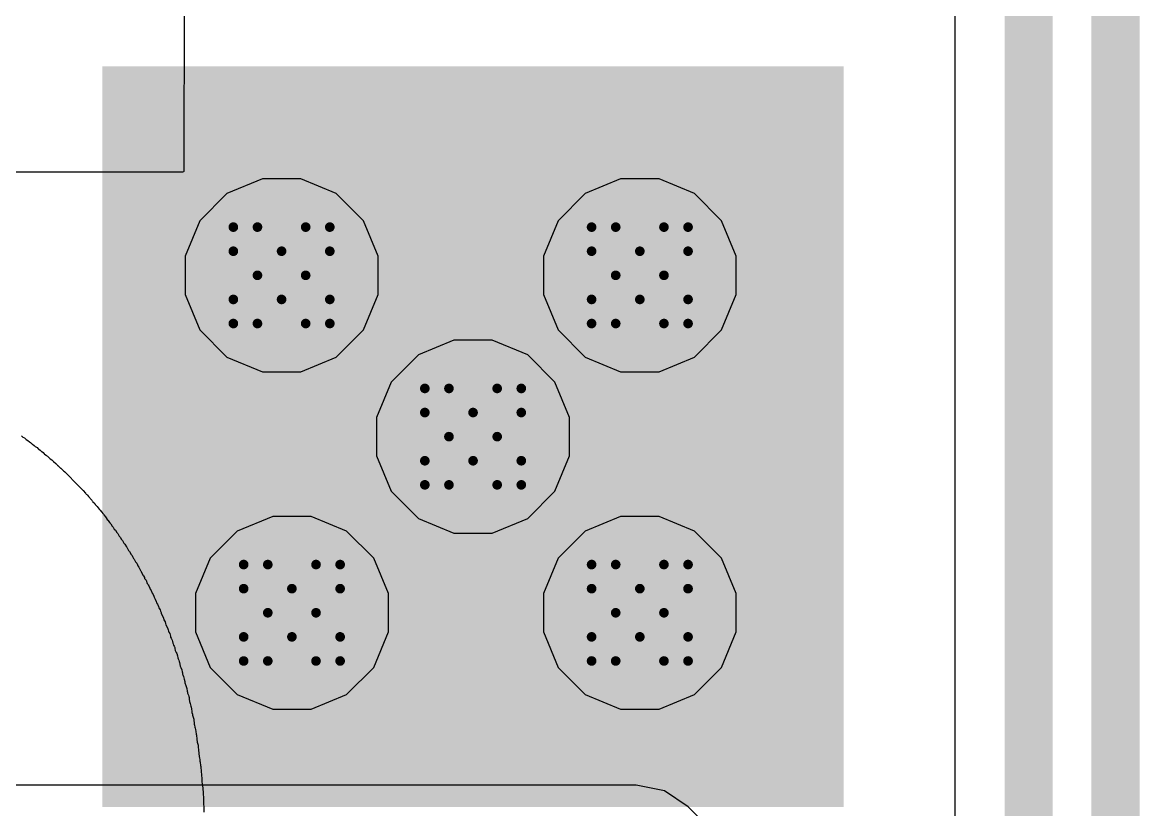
# Model space of a CAD drawing. Header units: inches. Extents: x -13 to 366, y -4 to 120.
# Drawn here: x 20.99 to 26.88, y 27.62 to 31.77 of the extents above; entities that cross this region are included whole.
import ezdxf

# ---------------------------------------------------------------- set-up
doc = ezdxf.new("R2010")
doc.units = ezdxf.units.IN
for name, color, linetype in [('Bottom Layer', 5, 'Continuous'), ('Bottom Overlay', 54, 'Continuous'), ('Drill Drawing', 1, 'Continuous'), ('GND', 16, 'Continuous'), ('POWER', 76, 'Continuous'), ('Top Layer', 1, 'Continuous'), ('Top Paste', 8, 'Continuous'), ('Top Solder', 216, 'Continuous'), ('Via Holes', 16, 'Continuous')]:
    doc.layers.add(name, color=color, linetype=linetype)

# ---------------------------------------------------------------- blocks, each defined once
blk = doc.blocks.new('41_SMD_M______12')
at = {"layer": 'Top Layer'}
blk.add_hatch(color=1, dxfattribs=at).paths.add_polyline_path([(-3.35, 3.11), (0.35, 3.11), (0.35, -0.59), (-3.35, -0.59)])
at = {"layer": 'Top Paste'}
blk.add_hatch(color=8, dxfattribs=at).paths.add_polyline_path([(-3.35, 3.11), (0.35, 3.11), (0.35, -0.59), (-3.35, -0.59)])
at = {"layer": 'Top Solder'}
blk.add_hatch(color=216, dxfattribs=at).paths.add_polyline_path([(-3.4516, 3.2116), (0.4516, 3.2116), (0.4516, -0.6916), (-3.4516, -0.6916)])

msp = doc.modelspace()

# ---------------------------------------------------------------- hatches: boundary and pattern name
at = {"layer": 'Bottom Layer'}
h = msp.add_hatch(color=5, dxfattribs=at)
edge = h.paths.add_edge_path()
edge.add_arc((22.3596, 30.437), 0.254, 0, 360)
h = msp.add_hatch(color=5, dxfattribs=at)
edge = h.paths.add_edge_path()
edge.add_arc((24.2462, 30.437), 0.254, 0, 360)
h = msp.add_hatch(color=5, dxfattribs=at)
edge = h.paths.add_edge_path()
edge.add_arc((23.368, 29.587), 0.254, 0, 360)
h = msp.add_hatch(color=5, dxfattribs=at)
edge = h.paths.add_edge_path()
edge.add_arc((22.414, 28.659), 0.254, 0, 360)
h = msp.add_hatch(color=5, dxfattribs=at)
edge = h.paths.add_edge_path()
edge.add_arc((24.2462, 28.659), 0.254, 0, 360)
at = {"layer": 'GND'}
h = msp.add_hatch(color=16, dxfattribs=at)
edge = h.paths.add_edge_path()
edge.add_arc((22.3596, 30.437), 0.254, 0, 360)
h = msp.add_hatch(color=16, dxfattribs=at)
edge = h.paths.add_edge_path()
edge.add_arc((24.2462, 30.437), 0.254, 0, 360)
h = msp.add_hatch(color=16, dxfattribs=at)
edge = h.paths.add_edge_path()
edge.add_arc((23.368, 29.587), 0.254, 0, 360)
h = msp.add_hatch(color=16, dxfattribs=at)
edge = h.paths.add_edge_path()
edge.add_arc((22.414, 28.659), 0.254, 0, 360)
h = msp.add_hatch(color=16, dxfattribs=at)
edge = h.paths.add_edge_path()
edge.add_arc((24.2462, 28.659), 0.254, 0, 360)
at = {"layer": 'POWER'}
h = msp.add_hatch(color=76, dxfattribs=at)
edge = h.paths.add_edge_path()
edge.add_arc((22.3596, 30.437), 0.254, 0, 360)
h = msp.add_hatch(color=76, dxfattribs=at)
edge = h.paths.add_edge_path()
edge.add_arc((24.2462, 30.437), 0.254, 0, 360)
h = msp.add_hatch(color=76, dxfattribs=at)
edge = h.paths.add_edge_path()
edge.add_arc((23.368, 29.587), 0.254, 0, 360)
h = msp.add_hatch(color=76, dxfattribs=at)
edge = h.paths.add_edge_path()
edge.add_arc((22.414, 28.659), 0.254, 0, 360)
h = msp.add_hatch(color=76, dxfattribs=at)
edge = h.paths.add_edge_path()
edge.add_arc((24.2462, 28.659), 0.254, 0, 360)
at = {"layer": 'Top Layer'}
h = msp.add_hatch(color=1, dxfattribs=at)
edge = h.paths.add_edge_path()
edge.add_arc((22.3596, 30.437), 0.254, 0, 360)
h = msp.add_hatch(color=1, dxfattribs=at)
edge = h.paths.add_edge_path()
edge.add_arc((24.2462, 30.437), 0.254, 0, 360)
h = msp.add_hatch(color=1, dxfattribs=at)
edge = h.paths.add_edge_path()
edge.add_arc((23.368, 29.587), 0.254, 0, 360)
h = msp.add_hatch(color=1, dxfattribs=at)
edge = h.paths.add_edge_path()
edge.add_arc((22.414, 28.659), 0.254, 0, 360)
h = msp.add_hatch(color=1, dxfattribs=at)
edge = h.paths.add_edge_path()
edge.add_arc((24.2462, 28.659), 0.254, 0, 360)
at = {"layer": 'Via Holes'}
h = msp.add_hatch(color=7, dxfattribs=at)
edge = h.paths.add_edge_path()
edge.add_arc((22.3596, 30.437), 0.127, 0, 360)
h = msp.add_hatch(color=7, dxfattribs=at)
edge = h.paths.add_edge_path()
edge.add_arc((24.2462, 30.437), 0.127, 0, 360)
h = msp.add_hatch(color=7, dxfattribs=at)
edge = h.paths.add_edge_path()
edge.add_arc((23.368, 29.587), 0.127, 0, 360)
h = msp.add_hatch(color=7, dxfattribs=at)
edge = h.paths.add_edge_path()
edge.add_arc((22.414, 28.659), 0.127, 0, 360)
h = msp.add_hatch(color=7, dxfattribs=at)
edge = h.paths.add_edge_path()
edge.add_arc((24.2462, 28.659), 0.127, 0, 360)

# ---------------------------------------------------------------- linework, layer by layer
at = {"layer": 'Bottom Layer'}
for p, q in [((25.9056, 32.6085), (25.9056, 26.3985)), ((24.2269, 27.7504), (18.3462, 27.7504)), ((24.3756, 27.7208), (24.2269, 27.7504)), ((24.5016, 27.6366), (24.3756, 27.7208)), ((25.7883, 26.3499), (24.5016, 27.6366))]:
    msp.add_line(p, q, dxfattribs=at)
for points in [[(26.7513, 2.8969, 0.254, 0.254, 0), (26.7513, 33.2458, 0.254, 0.254, 0)], [(26.2941, 3.0863, 0.254, 0.254, 0), (26.2941, 32.7694, 0.254, 0.254, 0)]]:
    msp.add_lwpolyline(points, format="xyseb", dxfattribs=at)
at = {"layer": 'Bottom Overlay'}
for p, q in [((21.8462, 32.2603), (21.8449, 30.9841)), ((21.8377, 30.9808), (16.3244, 30.9802)), ((21.8429, 30.9821), (21.8377, 30.9808)), ((21.8449, 30.9841), (21.8429, 30.9821)), ((20.9899, 29.5916), (20.9964, 29.5851)), ((20.9964, 29.5851), (21.0055, 29.5799)), ((21.0055, 29.5799), (21.0127, 29.5741)), ((21.0127, 29.5741), (21.0146, 29.5721)), ((21.0146, 29.5721), (21.0237, 29.567)), ((21.0237, 29.567), (21.0315, 29.5592)), ((21.0315, 29.5592), (21.038, 29.5553)), ((21.038, 29.5553), (21.0445, 29.5488)), ((21.0445, 29.5488), (21.0471, 29.5475)), ((21.0471, 29.5475), (21.0562, 29.541)), ((21.0562, 29.541), (21.06, 29.5371)), ((21.06, 29.5371), (21.0626, 29.5358)), ((21.0626, 29.5358), (21.0652, 29.5332)), ((21.0652, 29.5332), (21.0717, 29.5293)), ((21.0717, 29.5293), (21.0782, 29.5228)), ((21.0782, 29.5228), (21.0808, 29.5215)), ((21.0808, 29.5215), (21.088, 29.5157)), ((21.088, 29.5157), (21.0938, 29.5098)), ((21.0938, 29.5098), (21.0964, 29.5085)), ((21.0964, 29.5085), (21.1035, 29.5027)), ((21.1035, 29.5027), (21.1094, 29.4968)), ((21.1094, 29.4968), (21.112, 29.4955)), ((21.112, 29.4955), (21.1191, 29.4897)), ((21.1191, 29.4897), (21.1237, 29.4852)), ((21.1237, 29.4852), (21.1263, 29.4839)), ((21.1263, 29.4839), (21.1334, 29.478)), ((21.1334, 29.478), (21.1392, 29.4722)), ((21.1392, 29.4722), (21.1418, 29.4709)), ((21.1418, 29.4709), (21.149, 29.465)), ((21.149, 29.465), (21.1561, 29.4579)), ((21.1561, 29.4579), (21.1587, 29.4566)), ((21.1587, 29.4566), (21.1704, 29.4449)), ((21.1704, 29.4449), (21.173, 29.4436)), ((21.173, 29.4436), (21.1762, 29.4404)), ((21.1762, 29.4404), (21.1775, 29.4378)), ((21.1775, 29.4378), (21.1795, 29.4358)), ((21.1795, 29.4358), (21.1821, 29.4345)), ((21.1821, 29.4345), (21.1951, 29.4215)), ((21.1951, 29.4215), (21.1977, 29.4202)), ((21.1977, 29.4202), (21.2094, 29.4086)), ((21.2094, 29.4086), (21.212, 29.4073)), ((21.212, 29.4073), (21.2165, 29.4027)), ((21.2165, 29.4027), (21.2171, 29.4008)), ((21.2171, 29.4008), (21.2197, 29.3995)), ((21.2197, 29.3995), (21.2892, 29.33)), ((21.2892, 29.33), (21.2905, 29.3274)), ((21.2905, 29.3274), (21.3022, 29.3157)), ((21.3022, 29.3157), (21.3035, 29.3131)), ((21.3035, 29.3131), (21.3054, 29.3112)), ((21.3054, 29.3112), (21.308, 29.3099)), ((21.308, 29.3099), (21.3126, 29.3053)), ((21.3126, 29.3053), (21.3139, 29.3027)), ((21.3139, 29.3027), (21.3269, 29.2898)), ((21.3269, 29.2898), (21.3282, 29.2872)), ((21.3282, 29.2872), (21.3314, 29.2839)), ((21.3314, 29.2839), (21.334, 29.2826)), ((21.334, 29.2826), (21.3359, 29.2807)), ((21.3359, 29.2807), (21.3372, 29.2781)), ((21.3372, 29.2781), (21.3431, 29.2709)), ((21.3431, 29.2709), (21.3463, 29.269)), ((21.3463, 29.269), (21.3476, 29.2664)), ((21.3476, 29.2664), (21.3502, 29.2638)), ((21.3502, 29.2638), (21.3515, 29.2612)), ((21.3515, 29.2612), (21.3606, 29.2521)), ((21.3606, 29.2521), (21.3619, 29.2495)), ((21.3619, 29.2495), (21.3645, 29.2469)), ((21.3645, 29.2469), (21.3658, 29.2443)), ((21.3658, 29.2443), (21.3736, 29.2365)), ((21.3736, 29.2365), (21.3749, 29.2339)), ((21.3749, 29.2339), (21.3775, 29.2313)), ((21.3775, 29.2313), (21.3788, 29.2287)), ((21.3788, 29.2287), (21.3866, 29.2209)), ((21.3866, 29.2209), (21.3879, 29.2184)), ((21.3879, 29.2184), (21.3937, 29.2112)), ((21.3937, 29.2112), (21.3996, 29.2054)), ((21.3996, 29.2054), (21.4035, 29.1989)), ((21.4035, 29.1989), (21.4112, 29.1911)), ((21.4112, 29.1911), (21.4125, 29.1885)), ((21.4125, 29.1885), (21.4184, 29.1814)), ((21.4184, 29.1814), (21.4216, 29.1781)), ((21.4216, 29.1781), (21.4229, 29.1755)), ((21.4229, 29.1755), (21.432, 29.1638)), ((21.432, 29.1638), (21.4359, 29.1599)), ((21.4359, 29.1599), (21.4411, 29.1508)), ((21.4411, 29.1508), (21.4476, 29.1444)), ((21.4476, 29.1444), (21.4489, 29.1418)), ((21.4489, 29.1418), (21.4554, 29.1327)), ((21.4554, 29.1327), (21.4606, 29.1275)), ((21.4606, 29.1275), (21.4671, 29.1158)), ((21.4671, 29.1158), (21.4736, 29.1093)), ((21.4736, 29.1093), (21.4788, 29.1002)), ((21.4788, 29.1002), (21.4853, 29.0937)), ((21.4853, 29.0937), (21.4917, 29.082)), ((21.4917, 29.082), (21.4969, 29.0768)), ((21.4969, 29.0768), (21.5047, 29.0626)), ((21.5047, 29.0626), (21.5099, 29.0574)), ((21.5099, 29.0574), (21.5164, 29.0457)), ((21.5164, 29.0457), (21.5216, 29.0405)), ((21.5216, 29.0405), (21.5294, 29.0262)), ((21.5294, 29.0262), (21.5346, 29.021)), ((21.5346, 29.021), (21.5424, 29.0067)), ((21.5424, 29.0067), (21.545, 29.0041)), ((21.545, 29.0041), (21.5463, 29.0015)), ((21.5463, 29.0015), (21.5541, 28.9873)), ((21.5541, 28.9873), (21.5593, 28.9821)), ((21.5593, 28.9821), (21.5683, 28.9652)), ((21.5683, 28.9652), (21.5722, 28.9613)), ((21.5722, 28.9613), (21.5748, 28.9548)), ((21.5748, 28.9548), (21.58, 28.9457)), ((21.58, 28.9457), (21.5839, 28.9418)), ((21.5839, 28.9418), (21.5865, 28.9353)), ((21.5865, 28.9353), (21.5898, 28.9269)), ((21.5898, 28.9269), (21.5969, 28.9197)), ((21.5969, 28.9197), (21.6002, 28.9113)), ((21.6002, 28.9113), (21.6021, 28.9068)), ((21.6021, 28.9068), (21.6079, 28.8996)), ((21.6079, 28.8996), (21.617, 28.8814)), ((21.617, 28.8814), (21.619, 28.8795)), ((21.619, 28.8795), (21.6203, 28.8769)), ((21.6203, 28.8769), (21.6242, 28.8678)), ((21.6242, 28.8678), (21.6307, 28.8561)), ((21.6307, 28.8561), (21.6333, 28.8535)), ((21.6333, 28.8535), (21.6372, 28.8444)), ((21.6372, 28.8444), (21.6385, 28.8392)), ((21.6385, 28.8392), (21.6443, 28.8321)), ((21.6443, 28.8321), (21.6462, 28.8302)), ((21.6462, 28.8302), (21.6521, 28.8139)), ((21.6521, 28.8139), (21.654, 28.812)), ((21.654, 28.812), (21.6553, 28.8094)), ((21.6553, 28.8094), (21.6579, 28.8068)), ((21.6579, 28.8068), (21.6605, 28.8003)), ((21.6605, 28.8003), (21.6651, 28.788)), ((21.6651, 28.788), (21.6683, 28.7834)), ((21.6683, 28.7834), (21.6722, 28.7769)), ((21.6722, 28.7769), (21.6774, 28.7626)), ((21.6774, 28.7626), (21.6832, 28.7555)), ((21.6832, 28.7555), (21.6865, 28.7471)), ((21.6865, 28.7471), (21.6878, 28.7419)), ((21.6878, 28.7419), (21.6943, 28.7302)), ((21.6943, 28.7302), (21.6995, 28.7185)), ((21.6995, 28.7185), (21.7014, 28.7114)), ((21.7014, 28.7114), (21.706, 28.7042)), ((21.706, 28.7042), (21.7112, 28.6925)), ((21.7112, 28.6925), (21.7131, 28.6854)), ((21.7131, 28.6854), (21.7196, 28.675)), ((21.7196, 28.675), (21.7228, 28.6679)), ((21.7228, 28.6679), (21.7248, 28.6607)), ((21.7248, 28.6607), (21.7261, 28.6555)), ((21.7261, 28.6555), (21.7345, 28.6393)), ((21.7345, 28.6393), (21.7371, 28.6302)), ((21.7371, 28.6302), (21.7404, 28.6218)), ((21.7404, 28.6218), (21.7462, 28.612)), ((21.7462, 28.612), (21.7488, 28.603)), ((21.7488, 28.603), (21.7508, 28.5958)), ((21.7508, 28.5958), (21.7592, 28.5796)), ((21.7592, 28.5796), (21.7618, 28.5692)), ((21.7618, 28.5692), (21.7637, 28.5621)), ((21.7637, 28.5621), (21.7657, 28.5575)), ((21.7657, 28.5575), (21.7709, 28.5497)), ((21.7709, 28.5497), (21.7728, 28.5426)), ((21.7728, 28.5426), (21.7741, 28.5361)), ((21.7741, 28.5361), (21.7754, 28.5309)), ((21.7754, 28.5309), (21.778, 28.5244)), ((21.778, 28.5244), (21.7839, 28.5147)), ((21.7839, 28.5147), (21.7858, 28.5075)), ((21.7858, 28.5075), (21.7871, 28.4997)), ((21.7871, 28.4997), (21.7884, 28.4945)), ((21.7884, 28.4945), (21.791, 28.488)), ((21.791, 28.488), (21.7943, 28.4822)), ((21.7943, 28.4822), (21.7968, 28.4757)), ((21.7968, 28.4757), (21.7981, 28.4705)), ((21.7981, 28.4705), (21.8001, 28.4608)), ((21.8001, 28.4608), (21.804, 28.4504)), ((21.804, 28.4504), (21.8072, 28.4446)), ((21.8072, 28.4446), (21.8111, 28.4316)), ((21.8111, 28.4316), (21.8131, 28.4218)), ((21.8131, 28.4218), (21.8144, 28.4166)), ((21.8144, 28.4166), (21.8183, 28.4089)), ((21.8183, 28.4089), (21.8209, 28.4024)), ((21.8209, 28.4024), (21.8222, 28.3972)), ((21.8222, 28.3972), (21.8261, 28.3777)), ((21.8261, 28.3777), (21.8287, 28.3712)), ((21.8287, 28.3712), (21.8345, 28.3576)), ((21.8345, 28.3576), (21.8358, 28.3485)), ((21.8358, 28.3485), (21.8371, 28.3433)), ((21.8371, 28.3433), (21.8384, 28.3355)), ((21.8384, 28.3355), (21.8397, 28.3316)), ((21.8397, 28.3316), (21.8436, 28.3225)), ((21.8436, 28.3225), (21.8475, 28.3095)), ((21.8475, 28.3095), (21.8494, 28.2972)), ((21.8494, 28.2972), (21.8507, 28.2907)), ((21.8507, 28.2907), (21.8559, 28.2764)), ((21.8559, 28.2764), (21.8579, 28.2706)), ((21.8579, 28.2706), (21.8605, 28.2602)), ((21.8605, 28.2602), (21.8624, 28.2466)), ((21.8624, 28.2466), (21.8637, 28.2401)), ((21.8637, 28.2401), (21.865, 28.2349)), ((21.865, 28.2349), (21.8689, 28.2245)), ((21.8689, 28.2245), (21.8709, 28.2173)), ((21.8709, 28.2173), (21.8722, 28.2122)), ((21.8722, 28.2122), (21.8734, 28.2031)), ((21.8734, 28.2031), (21.8754, 28.1907)), ((21.8754, 28.1907), (21.878, 28.1803)), ((21.878, 28.1803), (21.8806, 28.1739)), ((21.8806, 28.1739), (21.8825, 28.1667)), ((21.8825, 28.1667), (21.8838, 28.1615)), ((21.8838, 28.1615), (21.8851, 28.1524)), ((21.8851, 28.1524), (21.8864, 28.1394)), ((21.8864, 28.1394), (21.8877, 28.1343)), ((21.8877, 28.1343), (21.8897, 28.1245)), ((21.8897, 28.1245), (21.891, 28.1193)), ((21.891, 28.1193), (21.8942, 28.1083)), ((21.8942, 28.1083), (21.8968, 28.0979)), ((21.8968, 28.0979), (21.8994, 28.0719)), ((21.8994, 28.0719), (21.9007, 28.0667)), ((21.9007, 28.0667), (21.9027, 28.0557)), ((21.9027, 28.0557), (21.904, 28.0505)), ((21.904, 28.0505), (21.9059, 28.0434)), ((21.9059, 28.0434), (21.9085, 28.033)), ((21.9085, 28.033), (21.9098, 28.02)), ((21.9098, 28.02), (21.9111, 28.0148)), ((21.9111, 28.0148), (21.913, 27.9934)), ((21.913, 27.9934), (21.9156, 27.9778)), ((21.9156, 27.9778), (21.9182, 27.9674)), ((21.9182, 27.9674), (21.9195, 27.9609)), ((21.9195, 27.9609), (21.9208, 27.9531)), ((21.9208, 27.9531), (21.9228, 27.9356)), ((21.9228, 27.9356), (21.926, 27.9025)), ((21.926, 27.9025), (21.9273, 27.8921)), ((21.9273, 27.8921), (21.9286, 27.8856)), ((21.9286, 27.8856), (21.9299, 27.8778)), ((21.9299, 27.8778), (21.9312, 27.8713)), ((21.9312, 27.8713), (21.9332, 27.8538)), ((21.9332, 27.8538), (21.9345, 27.8486)), ((21.9345, 27.8486), (21.9358, 27.8201)), ((21.9358, 27.8201), (21.9371, 27.8071)), ((21.9371, 27.8071), (21.939, 27.7818)), ((21.939, 27.7818), (21.9403, 27.7714)), ((21.9403, 27.7714), (21.9423, 27.7538)), ((21.9423, 27.7538), (21.9436, 27.7487)), ((21.9436, 27.7487), (21.9455, 27.7324)), ((21.9455, 27.7324), (21.9468, 27.7104)), ((21.9468, 27.7104), (21.9481, 27.6792)), ((21.9481, 27.6792), (21.9507, 27.6078))]:
    msp.add_line(p, q, dxfattribs=at)
at = {"layer": 'Drill Drawing'}
for points in [[(22.1056, 30.564, 0.0508, 0.0508, 0), (22.1056, 30.691, 0.0508, 0.0508, 0)], [(22.1056, 30.691, 0.0508, 0.0508, 0), (22.2326, 30.691, 0.0508, 0.0508, 0)], [(22.2326, 30.691, 0.0508, 0.0508, 0), (22.3596, 30.564, 0.0508, 0.0508, 0)], [(22.3596, 30.564, 0.0508, 0.0508, 0), (22.4866, 30.691, 0.0508, 0.0508, 0)], [(22.4866, 30.691, 0.0508, 0.0508, 0), (22.6136, 30.691, 0.0508, 0.0508, 0)], [(22.6136, 30.564, 0.0508, 0.0508, 0), (22.6136, 30.691, 0.0508, 0.0508, 0)], [(23.9922, 30.564, 0.0508, 0.0508, 0), (23.9922, 30.691, 0.0508, 0.0508, 0)], [(23.9922, 30.691, 0.0508, 0.0508, 0), (24.1192, 30.691, 0.0508, 0.0508, 0)], [(24.1192, 30.691, 0.0508, 0.0508, 0), (24.2462, 30.564, 0.0508, 0.0508, 0)], [(24.2462, 30.564, 0.0508, 0.0508, 0), (24.3732, 30.691, 0.0508, 0.0508, 0)], [(24.3732, 30.691, 0.0508, 0.0508, 0), (24.5002, 30.691, 0.0508, 0.0508, 0)], [(24.5002, 30.564, 0.0508, 0.0508, 0), (24.5002, 30.691, 0.0508, 0.0508, 0)], [(22.1056, 30.564, 0.0508, 0.0508, 0), (22.2326, 30.437, 0.0508, 0.0508, 0)], [(22.4866, 30.437, 0.0508, 0.0508, 0), (22.6136, 30.564, 0.0508, 0.0508, 0)], [(23.9922, 30.564, 0.0508, 0.0508, 0), (24.1192, 30.437, 0.0508, 0.0508, 0)], [(24.3732, 30.437, 0.0508, 0.0508, 0), (24.5002, 30.564, 0.0508, 0.0508, 0)], [(22.1056, 30.31, 0.0508, 0.0508, 0), (22.2326, 30.437, 0.0508, 0.0508, 0)], [(22.4866, 30.437, 0.0508, 0.0508, 0), (22.6136, 30.31, 0.0508, 0.0508, 0)], [(23.9922, 30.31, 0.0508, 0.0508, 0), (24.1192, 30.437, 0.0508, 0.0508, 0)], [(24.3732, 30.437, 0.0508, 0.0508, 0), (24.5002, 30.31, 0.0508, 0.0508, 0)], [(22.1056, 30.183, 0.0508, 0.0508, 0), (22.1056, 30.31, 0.0508, 0.0508, 0)], [(22.2326, 30.183, 0.0508, 0.0508, 0), (22.3596, 30.31, 0.0508, 0.0508, 0)], [(22.3596, 30.31, 0.0508, 0.0508, 0), (22.4866, 30.183, 0.0508, 0.0508, 0)], [(22.6136, 30.183, 0.0508, 0.0508, 0), (22.6136, 30.31, 0.0508, 0.0508, 0)], [(23.9922, 30.183, 0.0508, 0.0508, 0), (23.9922, 30.31, 0.0508, 0.0508, 0)], [(24.1192, 30.183, 0.0508, 0.0508, 0), (24.2462, 30.31, 0.0508, 0.0508, 0)], [(24.2462, 30.31, 0.0508, 0.0508, 0), (24.3732, 30.183, 0.0508, 0.0508, 0)], [(24.5002, 30.183, 0.0508, 0.0508, 0), (24.5002, 30.31, 0.0508, 0.0508, 0)], [(22.1056, 30.183, 0.0508, 0.0508, 0), (22.2326, 30.183, 0.0508, 0.0508, 0)], [(22.4866, 30.183, 0.0508, 0.0508, 0), (22.6136, 30.183, 0.0508, 0.0508, 0)], [(23.9922, 30.183, 0.0508, 0.0508, 0), (24.1192, 30.183, 0.0508, 0.0508, 0)], [(24.3732, 30.183, 0.0508, 0.0508, 0), (24.5002, 30.183, 0.0508, 0.0508, 0)], [(23.114, 29.714, 0.0508, 0.0508, 0), (23.114, 29.841, 0.0508, 0.0508, 0)], [(23.114, 29.841, 0.0508, 0.0508, 0), (23.241, 29.841, 0.0508, 0.0508, 0)], [(23.241, 29.841, 0.0508, 0.0508, 0), (23.368, 29.714, 0.0508, 0.0508, 0)], [(23.368, 29.714, 0.0508, 0.0508, 0), (23.495, 29.841, 0.0508, 0.0508, 0)], [(23.495, 29.841, 0.0508, 0.0508, 0), (23.622, 29.841, 0.0508, 0.0508, 0)], [(23.622, 29.714, 0.0508, 0.0508, 0), (23.622, 29.841, 0.0508, 0.0508, 0)], [(23.114, 29.714, 0.0508, 0.0508, 0), (23.241, 29.587, 0.0508, 0.0508, 0)], [(23.495, 29.587, 0.0508, 0.0508, 0), (23.622, 29.714, 0.0508, 0.0508, 0)], [(23.114, 29.46, 0.0508, 0.0508, 0), (23.241, 29.587, 0.0508, 0.0508, 0)], [(23.495, 29.587, 0.0508, 0.0508, 0), (23.622, 29.46, 0.0508, 0.0508, 0)], [(23.114, 29.333, 0.0508, 0.0508, 0), (23.114, 29.46, 0.0508, 0.0508, 0)], [(23.241, 29.333, 0.0508, 0.0508, 0), (23.368, 29.46, 0.0508, 0.0508, 0)], [(23.368, 29.46, 0.0508, 0.0508, 0), (23.495, 29.333, 0.0508, 0.0508, 0)], [(23.622, 29.333, 0.0508, 0.0508, 0), (23.622, 29.46, 0.0508, 0.0508, 0)], [(23.114, 29.333, 0.0508, 0.0508, 0), (23.241, 29.333, 0.0508, 0.0508, 0)], [(23.495, 29.333, 0.0508, 0.0508, 0), (23.622, 29.333, 0.0508, 0.0508, 0)], [(22.16, 28.786, 0.0508, 0.0508, 0), (22.16, 28.913, 0.0508, 0.0508, 0)], [(22.16, 28.913, 0.0508, 0.0508, 0), (22.287, 28.913, 0.0508, 0.0508, 0)], [(22.287, 28.913, 0.0508, 0.0508, 0), (22.414, 28.786, 0.0508, 0.0508, 0)], [(22.414, 28.786, 0.0508, 0.0508, 0), (22.541, 28.913, 0.0508, 0.0508, 0)], [(22.541, 28.913, 0.0508, 0.0508, 0), (22.668, 28.913, 0.0508, 0.0508, 0)], [(22.668, 28.786, 0.0508, 0.0508, 0), (22.668, 28.913, 0.0508, 0.0508, 0)], [(23.9922, 28.786, 0.0508, 0.0508, 0), (23.9922, 28.913, 0.0508, 0.0508, 0)], [(23.9922, 28.913, 0.0508, 0.0508, 0), (24.1192, 28.913, 0.0508, 0.0508, 0)], [(24.1192, 28.913, 0.0508, 0.0508, 0), (24.2462, 28.786, 0.0508, 0.0508, 0)], [(24.2462, 28.786, 0.0508, 0.0508, 0), (24.3732, 28.913, 0.0508, 0.0508, 0)], [(24.3732, 28.913, 0.0508, 0.0508, 0), (24.5002, 28.913, 0.0508, 0.0508, 0)], [(24.5002, 28.786, 0.0508, 0.0508, 0), (24.5002, 28.913, 0.0508, 0.0508, 0)], [(22.16, 28.786, 0.0508, 0.0508, 0), (22.287, 28.659, 0.0508, 0.0508, 0)], [(22.541, 28.659, 0.0508, 0.0508, 0), (22.668, 28.786, 0.0508, 0.0508, 0)], [(23.9922, 28.786, 0.0508, 0.0508, 0), (24.1192, 28.659, 0.0508, 0.0508, 0)], [(24.3732, 28.659, 0.0508, 0.0508, 0), (24.5002, 28.786, 0.0508, 0.0508, 0)], [(22.16, 28.532, 0.0508, 0.0508, 0), (22.287, 28.659, 0.0508, 0.0508, 0)], [(22.541, 28.659, 0.0508, 0.0508, 0), (22.668, 28.532, 0.0508, 0.0508, 0)], [(23.9922, 28.532, 0.0508, 0.0508, 0), (24.1192, 28.659, 0.0508, 0.0508, 0)], [(24.3732, 28.659, 0.0508, 0.0508, 0), (24.5002, 28.532, 0.0508, 0.0508, 0)], [(22.16, 28.405, 0.0508, 0.0508, 0), (22.16, 28.532, 0.0508, 0.0508, 0)], [(22.287, 28.405, 0.0508, 0.0508, 0), (22.414, 28.532, 0.0508, 0.0508, 0)], [(22.414, 28.532, 0.0508, 0.0508, 0), (22.541, 28.405, 0.0508, 0.0508, 0)], [(22.668, 28.405, 0.0508, 0.0508, 0), (22.668, 28.532, 0.0508, 0.0508, 0)], [(23.9922, 28.405, 0.0508, 0.0508, 0), (23.9922, 28.532, 0.0508, 0.0508, 0)], [(24.1192, 28.405, 0.0508, 0.0508, 0), (24.2462, 28.532, 0.0508, 0.0508, 0)], [(24.2462, 28.532, 0.0508, 0.0508, 0), (24.3732, 28.405, 0.0508, 0.0508, 0)], [(24.5002, 28.405, 0.0508, 0.0508, 0), (24.5002, 28.532, 0.0508, 0.0508, 0)], [(22.16, 28.405, 0.0508, 0.0508, 0), (22.287, 28.405, 0.0508, 0.0508, 0)], [(22.541, 28.405, 0.0508, 0.0508, 0), (22.668, 28.405, 0.0508, 0.0508, 0)], [(23.9922, 28.405, 0.0508, 0.0508, 0), (24.1192, 28.405, 0.0508, 0.0508, 0)], [(24.3732, 28.405, 0.0508, 0.0508, 0), (24.5002, 28.405, 0.0508, 0.0508, 0)]]:
    msp.add_lwpolyline(points, format="xyseb", dxfattribs=at)
for points in [[(22.0929, 30.691, 0.0254, 0.0254, 1), (22.1183, 30.691, 0.0254, 0.0254, 1)], [(22.0929, 30.691, 0.0254, 0.0254, 1), (22.1183, 30.691, 0.0254, 0.0254, 1)], [(22.2199, 30.691, 0.0254, 0.0254, 1), (22.2453, 30.691, 0.0254, 0.0254, 1)], [(22.2199, 30.691, 0.0254, 0.0254, 1), (22.2453, 30.691, 0.0254, 0.0254, 1)], [(22.4739, 30.691, 0.0254, 0.0254, 1), (22.4993, 30.691, 0.0254, 0.0254, 1)], [(22.4739, 30.691, 0.0254, 0.0254, 1), (22.4993, 30.691, 0.0254, 0.0254, 1)], [(22.6009, 30.691, 0.0254, 0.0254, 1), (22.6263, 30.691, 0.0254, 0.0254, 1)], [(22.6009, 30.691, 0.0254, 0.0254, 1), (22.6263, 30.691, 0.0254, 0.0254, 1)], [(23.9795, 30.691, 0.0254, 0.0254, 1), (24.0049, 30.691, 0.0254, 0.0254, 1)], [(23.9795, 30.691, 0.0254, 0.0254, 1), (24.0049, 30.691, 0.0254, 0.0254, 1)], [(24.1065, 30.691, 0.0254, 0.0254, 1), (24.1319, 30.691, 0.0254, 0.0254, 1)], [(24.1065, 30.691, 0.0254, 0.0254, 1), (24.1319, 30.691, 0.0254, 0.0254, 1)], [(24.3605, 30.691, 0.0254, 0.0254, 1), (24.3859, 30.691, 0.0254, 0.0254, 1)], [(24.3605, 30.691, 0.0254, 0.0254, 1), (24.3859, 30.691, 0.0254, 0.0254, 1)], [(24.4875, 30.691, 0.0254, 0.0254, 1), (24.5129, 30.691, 0.0254, 0.0254, 1)], [(24.4875, 30.691, 0.0254, 0.0254, 1), (24.5129, 30.691, 0.0254, 0.0254, 1)], [(22.0929, 30.564, 0.0254, 0.0254, 1), (22.1183, 30.564, 0.0254, 0.0254, 1)], [(22.0929, 30.564, 0.0254, 0.0254, 1), (22.1183, 30.564, 0.0254, 0.0254, 1)], [(22.3469, 30.564, 0.0254, 0.0254, 1), (22.3723, 30.564, 0.0254, 0.0254, 1)], [(22.3469, 30.564, 0.0254, 0.0254, 1), (22.3723, 30.564, 0.0254, 0.0254, 1)], [(22.6009, 30.564, 0.0254, 0.0254, 1), (22.6263, 30.564, 0.0254, 0.0254, 1)], [(22.6009, 30.564, 0.0254, 0.0254, 1), (22.6263, 30.564, 0.0254, 0.0254, 1)], [(23.9795, 30.564, 0.0254, 0.0254, 1), (24.0049, 30.564, 0.0254, 0.0254, 1)], [(23.9795, 30.564, 0.0254, 0.0254, 1), (24.0049, 30.564, 0.0254, 0.0254, 1)], [(24.2335, 30.564, 0.0254, 0.0254, 1), (24.2589, 30.564, 0.0254, 0.0254, 1)], [(24.2335, 30.564, 0.0254, 0.0254, 1), (24.2589, 30.564, 0.0254, 0.0254, 1)], [(24.4875, 30.564, 0.0254, 0.0254, 1), (24.5129, 30.564, 0.0254, 0.0254, 1)], [(24.4875, 30.564, 0.0254, 0.0254, 1), (24.5129, 30.564, 0.0254, 0.0254, 1)], [(22.2199, 30.437, 0.0254, 0.0254, 1), (22.2453, 30.437, 0.0254, 0.0254, 1)], [(22.2199, 30.437, 0.0254, 0.0254, 1), (22.2453, 30.437, 0.0254, 0.0254, 1)], [(22.4739, 30.437, 0.0254, 0.0254, 1), (22.4993, 30.437, 0.0254, 0.0254, 1)], [(22.4739, 30.437, 0.0254, 0.0254, 1), (22.4993, 30.437, 0.0254, 0.0254, 1)], [(24.1065, 30.437, 0.0254, 0.0254, 1), (24.1319, 30.437, 0.0254, 0.0254, 1)], [(24.1065, 30.437, 0.0254, 0.0254, 1), (24.1319, 30.437, 0.0254, 0.0254, 1)], [(24.3605, 30.437, 0.0254, 0.0254, 1), (24.3859, 30.437, 0.0254, 0.0254, 1)], [(24.3605, 30.437, 0.0254, 0.0254, 1), (24.3859, 30.437, 0.0254, 0.0254, 1)], [(22.0929, 30.31, 0.0254, 0.0254, 1), (22.1183, 30.31, 0.0254, 0.0254, 1)], [(22.0929, 30.31, 0.0254, 0.0254, 1), (22.1183, 30.31, 0.0254, 0.0254, 1)], [(22.3469, 30.31, 0.0254, 0.0254, 1), (22.3723, 30.31, 0.0254, 0.0254, 1)], [(22.3469, 30.31, 0.0254, 0.0254, 1), (22.3723, 30.31, 0.0254, 0.0254, 1)], [(22.6009, 30.31, 0.0254, 0.0254, 1), (22.6263, 30.31, 0.0254, 0.0254, 1)], [(22.6009, 30.31, 0.0254, 0.0254, 1), (22.6263, 30.31, 0.0254, 0.0254, 1)], [(23.9795, 30.31, 0.0254, 0.0254, 1), (24.0049, 30.31, 0.0254, 0.0254, 1)], [(23.9795, 30.31, 0.0254, 0.0254, 1), (24.0049, 30.31, 0.0254, 0.0254, 1)], [(24.2335, 30.31, 0.0254, 0.0254, 1), (24.2589, 30.31, 0.0254, 0.0254, 1)], [(24.2335, 30.31, 0.0254, 0.0254, 1), (24.2589, 30.31, 0.0254, 0.0254, 1)], [(24.4875, 30.31, 0.0254, 0.0254, 1), (24.5129, 30.31, 0.0254, 0.0254, 1)], [(24.4875, 30.31, 0.0254, 0.0254, 1), (24.5129, 30.31, 0.0254, 0.0254, 1)], [(22.0929, 30.183, 0.0254, 0.0254, 1), (22.1183, 30.183, 0.0254, 0.0254, 1)], [(22.0929, 30.183, 0.0254, 0.0254, 1), (22.1183, 30.183, 0.0254, 0.0254, 1)], [(22.2199, 30.183, 0.0254, 0.0254, 1), (22.2453, 30.183, 0.0254, 0.0254, 1)], [(22.2199, 30.183, 0.0254, 0.0254, 1), (22.2453, 30.183, 0.0254, 0.0254, 1)], [(22.4739, 30.183, 0.0254, 0.0254, 1), (22.4993, 30.183, 0.0254, 0.0254, 1)], [(22.4739, 30.183, 0.0254, 0.0254, 1), (22.4993, 30.183, 0.0254, 0.0254, 1)], [(22.6009, 30.183, 0.0254, 0.0254, 1), (22.6263, 30.183, 0.0254, 0.0254, 1)], [(22.6009, 30.183, 0.0254, 0.0254, 1), (22.6263, 30.183, 0.0254, 0.0254, 1)], [(23.9795, 30.183, 0.0254, 0.0254, 1), (24.0049, 30.183, 0.0254, 0.0254, 1)], [(23.9795, 30.183, 0.0254, 0.0254, 1), (24.0049, 30.183, 0.0254, 0.0254, 1)], [(24.1065, 30.183, 0.0254, 0.0254, 1), (24.1319, 30.183, 0.0254, 0.0254, 1)], [(24.1065, 30.183, 0.0254, 0.0254, 1), (24.1319, 30.183, 0.0254, 0.0254, 1)], [(24.3605, 30.183, 0.0254, 0.0254, 1), (24.3859, 30.183, 0.0254, 0.0254, 1)], [(24.3605, 30.183, 0.0254, 0.0254, 1), (24.3859, 30.183, 0.0254, 0.0254, 1)], [(24.4875, 30.183, 0.0254, 0.0254, 1), (24.5129, 30.183, 0.0254, 0.0254, 1)], [(24.4875, 30.183, 0.0254, 0.0254, 1), (24.5129, 30.183, 0.0254, 0.0254, 1)], [(23.1013, 29.841, 0.0254, 0.0254, 1), (23.1267, 29.841, 0.0254, 0.0254, 1)], [(23.1013, 29.841, 0.0254, 0.0254, 1), (23.1267, 29.841, 0.0254, 0.0254, 1)], [(23.2283, 29.841, 0.0254, 0.0254, 1), (23.2537, 29.841, 0.0254, 0.0254, 1)], [(23.2283, 29.841, 0.0254, 0.0254, 1), (23.2537, 29.841, 0.0254, 0.0254, 1)], [(23.4823, 29.841, 0.0254, 0.0254, 1), (23.5077, 29.841, 0.0254, 0.0254, 1)], [(23.4823, 29.841, 0.0254, 0.0254, 1), (23.5077, 29.841, 0.0254, 0.0254, 1)], [(23.6093, 29.841, 0.0254, 0.0254, 1), (23.6347, 29.841, 0.0254, 0.0254, 1)], [(23.6093, 29.841, 0.0254, 0.0254, 1), (23.6347, 29.841, 0.0254, 0.0254, 1)], [(23.1013, 29.714, 0.0254, 0.0254, 1), (23.1267, 29.714, 0.0254, 0.0254, 1)], [(23.1013, 29.714, 0.0254, 0.0254, 1), (23.1267, 29.714, 0.0254, 0.0254, 1)], [(23.3553, 29.714, 0.0254, 0.0254, 1), (23.3807, 29.714, 0.0254, 0.0254, 1)], [(23.3553, 29.714, 0.0254, 0.0254, 1), (23.3807, 29.714, 0.0254, 0.0254, 1)], [(23.6093, 29.714, 0.0254, 0.0254, 1), (23.6347, 29.714, 0.0254, 0.0254, 1)], [(23.6093, 29.714, 0.0254, 0.0254, 1), (23.6347, 29.714, 0.0254, 0.0254, 1)], [(23.2283, 29.587, 0.0254, 0.0254, 1), (23.2537, 29.587, 0.0254, 0.0254, 1)], [(23.2283, 29.587, 0.0254, 0.0254, 1), (23.2537, 29.587, 0.0254, 0.0254, 1)], [(23.4823, 29.587, 0.0254, 0.0254, 1), (23.5077, 29.587, 0.0254, 0.0254, 1)], [(23.4823, 29.587, 0.0254, 0.0254, 1), (23.5077, 29.587, 0.0254, 0.0254, 1)], [(23.1013, 29.46, 0.0254, 0.0254, 1), (23.1267, 29.46, 0.0254, 0.0254, 1)], [(23.1013, 29.46, 0.0254, 0.0254, 1), (23.1267, 29.46, 0.0254, 0.0254, 1)], [(23.3553, 29.46, 0.0254, 0.0254, 1), (23.3807, 29.46, 0.0254, 0.0254, 1)], [(23.3553, 29.46, 0.0254, 0.0254, 1), (23.3807, 29.46, 0.0254, 0.0254, 1)], [(23.6093, 29.46, 0.0254, 0.0254, 1), (23.6347, 29.46, 0.0254, 0.0254, 1)], [(23.6093, 29.46, 0.0254, 0.0254, 1), (23.6347, 29.46, 0.0254, 0.0254, 1)], [(23.1013, 29.333, 0.0254, 0.0254, 1), (23.1267, 29.333, 0.0254, 0.0254, 1)], [(23.1013, 29.333, 0.0254, 0.0254, 1), (23.1267, 29.333, 0.0254, 0.0254, 1)], [(23.2283, 29.333, 0.0254, 0.0254, 1), (23.2537, 29.333, 0.0254, 0.0254, 1)], [(23.2283, 29.333, 0.0254, 0.0254, 1), (23.2537, 29.333, 0.0254, 0.0254, 1)], [(23.4823, 29.333, 0.0254, 0.0254, 1), (23.5077, 29.333, 0.0254, 0.0254, 1)], [(23.4823, 29.333, 0.0254, 0.0254, 1), (23.5077, 29.333, 0.0254, 0.0254, 1)], [(23.6093, 29.333, 0.0254, 0.0254, 1), (23.6347, 29.333, 0.0254, 0.0254, 1)], [(23.6093, 29.333, 0.0254, 0.0254, 1), (23.6347, 29.333, 0.0254, 0.0254, 1)], [(22.1473, 28.913, 0.0254, 0.0254, 1), (22.1727, 28.913, 0.0254, 0.0254, 1)], [(22.1473, 28.913, 0.0254, 0.0254, 1), (22.1727, 28.913, 0.0254, 0.0254, 1)], [(22.2743, 28.913, 0.0254, 0.0254, 1), (22.2997, 28.913, 0.0254, 0.0254, 1)], [(22.2743, 28.913, 0.0254, 0.0254, 1), (22.2997, 28.913, 0.0254, 0.0254, 1)], [(22.5283, 28.913, 0.0254, 0.0254, 1), (22.5537, 28.913, 0.0254, 0.0254, 1)], [(22.5283, 28.913, 0.0254, 0.0254, 1), (22.5537, 28.913, 0.0254, 0.0254, 1)], [(22.6553, 28.913, 0.0254, 0.0254, 1), (22.6807, 28.913, 0.0254, 0.0254, 1)], [(22.6553, 28.913, 0.0254, 0.0254, 1), (22.6807, 28.913, 0.0254, 0.0254, 1)], [(23.9795, 28.913, 0.0254, 0.0254, 1), (24.0049, 28.913, 0.0254, 0.0254, 1)], [(23.9795, 28.913, 0.0254, 0.0254, 1), (24.0049, 28.913, 0.0254, 0.0254, 1)], [(24.1065, 28.913, 0.0254, 0.0254, 1), (24.1319, 28.913, 0.0254, 0.0254, 1)], [(24.1065, 28.913, 0.0254, 0.0254, 1), (24.1319, 28.913, 0.0254, 0.0254, 1)], [(24.3605, 28.913, 0.0254, 0.0254, 1), (24.3859, 28.913, 0.0254, 0.0254, 1)], [(24.3605, 28.913, 0.0254, 0.0254, 1), (24.3859, 28.913, 0.0254, 0.0254, 1)], [(24.4875, 28.913, 0.0254, 0.0254, 1), (24.5129, 28.913, 0.0254, 0.0254, 1)], [(24.4875, 28.913, 0.0254, 0.0254, 1), (24.5129, 28.913, 0.0254, 0.0254, 1)], [(22.1473, 28.786, 0.0254, 0.0254, 1), (22.1727, 28.786, 0.0254, 0.0254, 1)], [(22.1473, 28.786, 0.0254, 0.0254, 1), (22.1727, 28.786, 0.0254, 0.0254, 1)], [(22.4013, 28.786, 0.0254, 0.0254, 1), (22.4267, 28.786, 0.0254, 0.0254, 1)], [(22.4013, 28.786, 0.0254, 0.0254, 1), (22.4267, 28.786, 0.0254, 0.0254, 1)], [(22.6553, 28.786, 0.0254, 0.0254, 1), (22.6807, 28.786, 0.0254, 0.0254, 1)], [(22.6553, 28.786, 0.0254, 0.0254, 1), (22.6807, 28.786, 0.0254, 0.0254, 1)], [(23.9795, 28.786, 0.0254, 0.0254, 1), (24.0049, 28.786, 0.0254, 0.0254, 1)], [(23.9795, 28.786, 0.0254, 0.0254, 1), (24.0049, 28.786, 0.0254, 0.0254, 1)], [(24.2335, 28.786, 0.0254, 0.0254, 1), (24.2589, 28.786, 0.0254, 0.0254, 1)], [(24.2335, 28.786, 0.0254, 0.0254, 1), (24.2589, 28.786, 0.0254, 0.0254, 1)], [(24.4875, 28.786, 0.0254, 0.0254, 1), (24.5129, 28.786, 0.0254, 0.0254, 1)], [(24.4875, 28.786, 0.0254, 0.0254, 1), (24.5129, 28.786, 0.0254, 0.0254, 1)], [(22.2743, 28.659, 0.0254, 0.0254, 1), (22.2997, 28.659, 0.0254, 0.0254, 1)], [(22.2743, 28.659, 0.0254, 0.0254, 1), (22.2997, 28.659, 0.0254, 0.0254, 1)], [(22.5283, 28.659, 0.0254, 0.0254, 1), (22.5537, 28.659, 0.0254, 0.0254, 1)], [(22.5283, 28.659, 0.0254, 0.0254, 1), (22.5537, 28.659, 0.0254, 0.0254, 1)], [(24.1065, 28.659, 0.0254, 0.0254, 1), (24.1319, 28.659, 0.0254, 0.0254, 1)], [(24.1065, 28.659, 0.0254, 0.0254, 1), (24.1319, 28.659, 0.0254, 0.0254, 1)], [(24.3605, 28.659, 0.0254, 0.0254, 1), (24.3859, 28.659, 0.0254, 0.0254, 1)], [(24.3605, 28.659, 0.0254, 0.0254, 1), (24.3859, 28.659, 0.0254, 0.0254, 1)], [(22.1473, 28.532, 0.0254, 0.0254, 1), (22.1727, 28.532, 0.0254, 0.0254, 1)], [(22.1473, 28.532, 0.0254, 0.0254, 1), (22.1727, 28.532, 0.0254, 0.0254, 1)], [(22.4013, 28.532, 0.0254, 0.0254, 1), (22.4267, 28.532, 0.0254, 0.0254, 1)], [(22.4013, 28.532, 0.0254, 0.0254, 1), (22.4267, 28.532, 0.0254, 0.0254, 1)], [(22.6553, 28.532, 0.0254, 0.0254, 1), (22.6807, 28.532, 0.0254, 0.0254, 1)], [(22.6553, 28.532, 0.0254, 0.0254, 1), (22.6807, 28.532, 0.0254, 0.0254, 1)], [(23.9795, 28.532, 0.0254, 0.0254, 1), (24.0049, 28.532, 0.0254, 0.0254, 1)], [(23.9795, 28.532, 0.0254, 0.0254, 1), (24.0049, 28.532, 0.0254, 0.0254, 1)], [(24.2335, 28.532, 0.0254, 0.0254, 1), (24.2589, 28.532, 0.0254, 0.0254, 1)], [(24.2335, 28.532, 0.0254, 0.0254, 1), (24.2589, 28.532, 0.0254, 0.0254, 1)], [(24.4875, 28.532, 0.0254, 0.0254, 1), (24.5129, 28.532, 0.0254, 0.0254, 1)], [(24.4875, 28.532, 0.0254, 0.0254, 1), (24.5129, 28.532, 0.0254, 0.0254, 1)], [(22.1473, 28.405, 0.0254, 0.0254, 1), (22.1727, 28.405, 0.0254, 0.0254, 1)], [(22.1473, 28.405, 0.0254, 0.0254, 1), (22.1727, 28.405, 0.0254, 0.0254, 1)], [(22.2743, 28.405, 0.0254, 0.0254, 1), (22.2997, 28.405, 0.0254, 0.0254, 1)], [(22.2743, 28.405, 0.0254, 0.0254, 1), (22.2997, 28.405, 0.0254, 0.0254, 1)], [(22.5283, 28.405, 0.0254, 0.0254, 1), (22.5537, 28.405, 0.0254, 0.0254, 1)], [(22.5283, 28.405, 0.0254, 0.0254, 1), (22.5537, 28.405, 0.0254, 0.0254, 1)], [(22.6553, 28.405, 0.0254, 0.0254, 1), (22.6807, 28.405, 0.0254, 0.0254, 1)], [(22.6553, 28.405, 0.0254, 0.0254, 1), (22.6807, 28.405, 0.0254, 0.0254, 1)], [(23.9795, 28.405, 0.0254, 0.0254, 1), (24.0049, 28.405, 0.0254, 0.0254, 1)], [(23.9795, 28.405, 0.0254, 0.0254, 1), (24.0049, 28.405, 0.0254, 0.0254, 1)], [(24.1065, 28.405, 0.0254, 0.0254, 1), (24.1319, 28.405, 0.0254, 0.0254, 1)], [(24.1065, 28.405, 0.0254, 0.0254, 1), (24.1319, 28.405, 0.0254, 0.0254, 1)], [(24.3605, 28.405, 0.0254, 0.0254, 1), (24.3859, 28.405, 0.0254, 0.0254, 1)], [(24.3605, 28.405, 0.0254, 0.0254, 1), (24.3859, 28.405, 0.0254, 0.0254, 1)], [(24.4875, 28.405, 0.0254, 0.0254, 1), (24.5129, 28.405, 0.0254, 0.0254, 1)], [(24.4875, 28.405, 0.0254, 0.0254, 1), (24.5129, 28.405, 0.0254, 0.0254, 1)]]:
    msp.add_lwpolyline(points, format="xyseb", close=True, dxfattribs=at)
at = {"layer": 'POWER'}
for p, q in [((22.2585, 30.945), (22.0718, 30.8677)), ((22.4606, 30.945), (22.2585, 30.945)), ((22.6473, 30.8677), (22.4606, 30.945)), ((24.1451, 30.945), (23.9584, 30.8677)), ((24.3472, 30.945), (24.1451, 30.945)), ((24.534, 30.8677), (24.3472, 30.945)), ((22.0718, 30.8677), (21.9289, 30.7248)), ((22.7902, 30.7248), (22.6473, 30.8677)), ((23.9584, 30.8677), (23.8155, 30.7248)), ((24.6769, 30.7248), (24.534, 30.8677)), ((21.9289, 30.7248), (21.8516, 30.538)), ((22.8676, 30.538), (22.7902, 30.7248)), ((23.8155, 30.7248), (23.7382, 30.538)), ((24.7542, 30.538), (24.6769, 30.7248)), ((21.8516, 30.538), (21.8516, 30.336)), ((22.8676, 30.336), (22.8676, 30.538)), ((23.7382, 30.538), (23.7382, 30.336)), ((24.7542, 30.336), (24.7542, 30.538)), ((21.8516, 30.336), (21.9289, 30.1492)), ((22.7902, 30.1492), (22.8676, 30.336)), ((23.7382, 30.336), (23.8155, 30.1492)), ((24.6769, 30.1492), (24.7542, 30.336)), ((21.9289, 30.1492), (22.0718, 30.0063)), ((22.6473, 30.0063), (22.7902, 30.1492)), ((23.8155, 30.1492), (23.9584, 30.0063)), ((24.534, 30.0063), (24.6769, 30.1492)), ((23.267, 30.095), (23.0802, 30.0177)), ((23.469, 30.095), (23.267, 30.095)), ((23.6558, 30.0177), (23.469, 30.095)), ((23.0802, 30.0177), (22.9373, 29.8748)), ((23.7987, 29.8748), (23.6558, 30.0177)), ((22.0718, 30.0063), (22.2585, 29.929)), ((22.4606, 29.929), (22.6473, 30.0063)), ((23.9584, 30.0063), (24.1451, 29.929)), ((24.3472, 29.929), (24.534, 30.0063)), ((22.2585, 29.929), (22.4606, 29.929)), ((24.1451, 29.929), (24.3472, 29.929)), ((22.9373, 29.8748), (22.86, 29.688)), ((23.876, 29.688), (23.7987, 29.8748)), ((22.86, 29.688), (22.86, 29.486)), ((23.876, 29.486), (23.876, 29.688)), ((22.86, 29.486), (22.9373, 29.2992)), ((23.7987, 29.2992), (23.876, 29.486)), ((22.9373, 29.2992), (23.0802, 29.1563)), ((23.6558, 29.1563), (23.7987, 29.2992)), ((22.313, 29.167), (22.1262, 29.0897)), ((22.515, 29.167), (22.313, 29.167)), ((22.7018, 29.0897), (22.515, 29.167)), ((23.0802, 29.1563), (23.267, 29.079)), ((23.469, 29.079), (23.6558, 29.1563)), ((24.1451, 29.167), (23.9584, 29.0897)), ((24.3472, 29.167), (24.1451, 29.167)), ((24.534, 29.0897), (24.3472, 29.167)), ((22.1262, 29.0897), (21.9833, 28.9468)), ((22.8447, 28.9468), (22.7018, 29.0897)), ((23.267, 29.079), (23.469, 29.079)), ((23.9584, 29.0897), (23.8155, 28.9468)), ((24.6769, 28.9468), (24.534, 29.0897)), ((21.9833, 28.9468), (21.906, 28.76)), ((22.922, 28.76), (22.8447, 28.9468)), ((23.8155, 28.9468), (23.7382, 28.76)), ((24.7542, 28.76), (24.6769, 28.9468)), ((21.906, 28.76), (21.906, 28.558)), ((22.922, 28.558), (22.922, 28.76)), ((23.7382, 28.76), (23.7382, 28.558)), ((24.7542, 28.558), (24.7542, 28.76)), ((21.906, 28.558), (21.9833, 28.3712)), ((22.8447, 28.3712), (22.922, 28.558)), ((23.7382, 28.558), (23.8155, 28.3712)), ((24.6769, 28.3712), (24.7542, 28.558)), ((21.9833, 28.3712), (22.1262, 28.2283)), ((22.7018, 28.2283), (22.8447, 28.3712)), ((23.8155, 28.3712), (23.9584, 28.2283)), ((24.534, 28.2283), (24.6769, 28.3712)), ((22.1262, 28.2283), (22.313, 28.151)), ((22.515, 28.151), (22.7018, 28.2283)), ((23.9584, 28.2283), (24.1451, 28.151)), ((24.3472, 28.151), (24.534, 28.2283)), ((22.313, 28.151), (22.515, 28.151)), ((24.1451, 28.151), (24.3472, 28.151))]:
    msp.add_line(p, q, dxfattribs=at)

# ---------------------------------------------------------------- block references
at = {"rotation": 270}
msp.add_blockref('41_SMD_M______12', (22.108, 28.087), dxfattribs=at)

doc.saveas('drawing.dxf')
